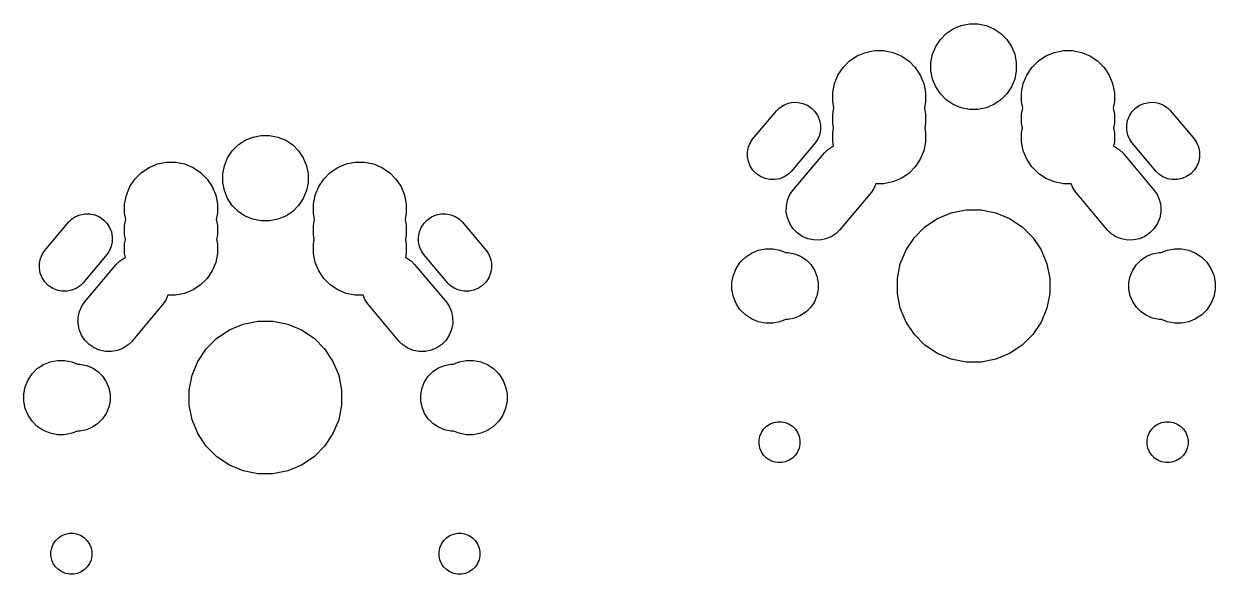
# Model space of a CAD drawing. Extents: x 38 to 192, y -155 to -33.
# Drawn here: x 79.6 to 111.65, y -89.8 to -75 of the extents above; entities that cross this region are included whole.
import ezdxf

# ---------------------------------------------------------------- set-up
doc = ezdxf.new("R2010")
doc.units = 0
doc.layers.add('BLACK', color=7, linetype='CONTINUOUS')

msp = doc.modelspace()

# ---------------------------------------------------------------- linework, layer by layer
at = {"layer": 'BLACK', "linetype": 'CONTINUOUS'}
for p, q in [((104.257, -75.4169), (104.417, -75.2567)), ((104.417, -75.2567), (104.605, -75.1309)), ((104.605, -75.1309), (104.815, -75.0442)), ((104.815, -75.0442), (105.037, -75)), ((105.037, -75), (105.263, -75)), ((105.263, -75), (105.485, -75.0442)), ((105.485, -75.0442), (105.695, -75.1309)), ((105.695, -75.1309), (105.883, -75.2567)), ((105.883, -75.2567), (106.043, -75.4169)), ((104.044, -75.8146), (104.131, -75.6053)), ((104.131, -75.6053), (104.257, -75.4169)), ((106.043, -75.4169), (106.169, -75.6053)), ((106.169, -75.6053), (106.256, -75.8146)), ((101.813, -75.9991), (102.018, -75.8623)), ((102.018, -75.8623), (102.245, -75.768)), ((102.245, -75.768), (102.487, -75.72)), ((102.487, -75.72), (102.733, -75.72)), ((102.733, -75.72), (102.975, -75.768)), ((102.975, -75.768), (103.202, -75.8623)), ((103.202, -75.8623), (103.407, -75.9991)), ((104, -76.0367), (104.044, -75.8146)), ((106.256, -75.8146), (106.3, -76.0367)), ((106.893, -75.9991), (107.098, -75.8623)), ((107.098, -75.8623), (107.325, -75.768)), ((107.325, -75.768), (107.567, -75.72)), ((107.567, -75.72), (107.813, -75.72)), ((107.813, -75.72), (108.055, -75.768)), ((108.055, -75.768), (108.282, -75.8623)), ((108.282, -75.8623), (108.487, -75.9991)), ((101.502, -76.3779), (101.639, -76.1732)), ((101.639, -76.1732), (101.813, -75.9991)), ((103.407, -75.9991), (103.581, -76.1732)), ((103.581, -76.1732), (103.718, -76.3779)), ((104, -76.2633), (104, -76.0367)), ((104.044, -76.4854), (104, -76.2633)), ((106.3, -76.2633), (106.256, -76.4854)), ((106.3, -76.0367), (106.3, -76.2633)), ((106.582, -76.3779), (106.719, -76.1732)), ((106.719, -76.1732), (106.893, -75.9991)), ((108.487, -75.9991), (108.661, -76.1732)), ((108.661, -76.1732), (108.798, -76.3779)), ((101.408, -76.6054), (101.502, -76.3779)), ((103.718, -76.3779), (103.812, -76.6054)), ((104.131, -76.6947), (104.044, -76.4854)), ((106.256, -76.4854), (106.169, -76.6947)), ((106.488, -76.6054), (106.582, -76.3779)), ((108.798, -76.3779), (108.892, -76.6054)), ((101.36, -76.8469), (101.408, -76.6054)), ((101.36, -77.0931), (101.36, -76.8469)), ((103.812, -76.6054), (103.86, -76.8469)), ((103.86, -76.8469), (103.86, -77.0931)), ((104.257, -76.8831), (104.131, -76.6947)), ((104.417, -77.0433), (104.257, -76.8831)), ((106.043, -76.8831), (105.883, -77.0433)), ((106.169, -76.6947), (106.043, -76.8831)), ((106.44, -76.8469), (106.488, -76.6054)), ((106.44, -77.0931), (106.44, -76.8469)), ((108.892, -76.6054), (108.94, -76.8469)), ((108.94, -76.8469), (108.94, -77.0931)), ((99.9308, -77.2572), (100.042, -77.1845)), ((100.042, -77.1845), (100.166, -77.135)), ((100.166, -77.135), (100.296, -77.1104)), ((100.296, -77.1104), (100.429, -77.1119)), ((100.429, -77.1119), (100.559, -77.1393)), ((100.559, -77.1393), (100.682, -77.1915)), ((100.682, -77.1915), (100.791, -77.2665)), ((101.393, -77.26), (101.36, -77.0931)), ((103.86, -77.0931), (103.827, -77.26)), ((104.605, -77.1691), (104.417, -77.0433)), ((104.815, -77.2558), (104.605, -77.1691)), ((105.695, -77.1691), (105.485, -77.2558)), ((105.883, -77.0433), (105.695, -77.1691)), ((106.473, -77.26), (106.44, -77.0931)), ((108.94, -77.0931), (108.907, -77.26)), ((109.509, -77.2665), (109.618, -77.1915)), ((109.618, -77.1915), (109.741, -77.1393)), ((109.741, -77.1393), (109.871, -77.1119)), ((109.871, -77.1119), (110.004, -77.1104)), ((110.004, -77.1104), (110.134, -77.135)), ((110.134, -77.135), (110.258, -77.1845)), ((110.258, -77.1845), (110.369, -77.2572)), ((99.2063, -78.1054), (99.8596, -77.3268)), ((99.8596, -77.3268), (99.9308, -77.2572)), ((100.791, -77.2665), (100.884, -77.3616)), ((100.884, -77.3616), (100.957, -77.4729)), ((100.957, -77.4729), (101.006, -77.5963)), ((101.36, -77.4269), (101.393, -77.26)), ((101.36, -77.6731), (101.36, -77.4269)), ((103.827, -77.26), (103.86, -77.4269)), ((103.86, -77.4269), (103.86, -77.6731)), ((105.037, -77.3), (104.815, -77.2558)), ((105.263, -77.3), (105.037, -77.3)), ((105.485, -77.2558), (105.263, -77.3)), ((106.44, -77.4269), (106.473, -77.26)), ((106.44, -77.6731), (106.44, -77.4269)), ((108.907, -77.26), (108.94, -77.4269)), ((108.94, -77.4269), (108.94, -77.6731)), ((109.294, -77.5963), (109.343, -77.4729)), ((109.343, -77.4729), (109.416, -77.3616)), ((109.416, -77.3616), (109.509, -77.2665)), ((110.369, -77.2572), (110.44, -77.3268)), ((110.44, -77.3268), (111.094, -78.1054)), ((101.03, -77.86), (101.002, -77.9901)), ((101.006, -77.5963), (101.031, -77.727)), ((101.031, -77.727), (101.03, -77.86)), ((101.385, -77.8), (101.36, -77.6731)), ((101.36, -77.9269), (101.385, -77.8)), ((103.86, -77.6731), (103.835, -77.8)), ((103.835, -77.8), (103.86, -77.9269)), ((106.465, -77.8), (106.44, -77.6731)), ((106.44, -77.9269), (106.465, -77.8)), ((108.94, -77.6731), (108.915, -77.8)), ((108.915, -77.8), (108.94, -77.9269)), ((109.269, -77.727), (109.294, -77.5963)), ((109.27, -77.86), (109.269, -77.727)), ((109.298, -77.9901), (109.27, -77.86)), ((85.3669, -78.2567), (85.5553, -78.1309)), ((85.5553, -78.1309), (85.7646, -78.0442)), ((85.7646, -78.0442), (85.9867, -78)), ((85.9867, -78), (86.2133, -78)), ((86.2133, -78), (86.4354, -78.0442)), ((86.4354, -78.0442), (86.6447, -78.1309)), ((86.6447, -78.1309), (86.8331, -78.2567)), ((99.0978, -78.3099), (99.15, -78.1876)), ((99.15, -78.1876), (99.2063, -78.1054)), ((100.894, -78.1946), (100.24, -78.9732)), ((100.95, -78.1124), (100.894, -78.1946)), ((101.002, -77.9901), (100.95, -78.1124)), ((101.36, -78.1731), (101.36, -77.9269)), ((101.383, -78.2864), (101.36, -78.1731)), ((103.86, -78.1731), (103.812, -78.4146)), ((103.86, -77.9269), (103.86, -78.1731)), ((106.44, -78.1731), (106.44, -77.9269)), ((106.488, -78.4146), (106.44, -78.1731)), ((108.94, -78.1731), (108.917, -78.2864)), ((108.94, -77.9269), (108.94, -78.1731)), ((109.35, -78.1124), (109.298, -77.9901)), ((109.406, -78.1946), (109.35, -78.1124)), ((110.06, -78.9732), (109.406, -78.1946)), ((111.094, -78.1054), (111.15, -78.1876)), ((111.15, -78.1876), (111.202, -78.3099)), ((85.0809, -78.6053), (85.2067, -78.4169)), ((85.2067, -78.4169), (85.3669, -78.2567)), ((86.8331, -78.2567), (86.9933, -78.4169)), ((86.9933, -78.4169), (87.1191, -78.6053)), ((99.069, -78.573), (99.0704, -78.44)), ((99.0704, -78.44), (99.0978, -78.3099)), ((100.28, -79.4895), (101.136, -78.4699)), ((101.136, -78.4699), (101.223, -78.3847)), ((101.223, -78.3847), (101.359, -78.2959)), ((101.359, -78.2959), (101.383, -78.2864)), ((103.812, -78.4146), (103.718, -78.6421)), ((106.582, -78.6421), (106.488, -78.4146)), ((108.917, -78.2864), (108.941, -78.2959)), ((108.941, -78.2959), (109.077, -78.3847)), ((109.077, -78.3847), (109.164, -78.4699)), ((109.164, -78.4699), (110.02, -79.4895)), ((111.202, -78.3099), (111.23, -78.44)), ((111.23, -78.44), (111.231, -78.573)), ((82.9679, -78.8623), (83.1954, -78.768)), ((83.1954, -78.768), (83.4369, -78.72)), ((83.4369, -78.72), (83.6831, -78.72)), ((83.6831, -78.72), (83.9246, -78.768)), ((83.9246, -78.768), (84.1521, -78.8623)), ((84.95, -79.0367), (84.9942, -78.8146)), ((84.9942, -78.8146), (85.0809, -78.6053)), ((87.1191, -78.6053), (87.2058, -78.8146)), ((87.2058, -78.8146), (87.25, -79.0367)), ((88.0479, -78.8623), (88.2754, -78.768)), ((88.2754, -78.768), (88.5169, -78.72)), ((88.5169, -78.72), (88.7631, -78.72)), ((88.7631, -78.72), (89.0046, -78.768)), ((89.0046, -78.768), (89.2321, -78.8623)), ((99.0935, -78.7037), (99.069, -78.573)), ((99.143, -78.8271), (99.0935, -78.7037)), ((99.2157, -78.9384), (99.143, -78.8271)), ((103.718, -78.6421), (103.581, -78.8468)), ((106.719, -78.8468), (106.582, -78.6421)), ((111.157, -78.8271), (111.084, -78.9384)), ((111.206, -78.7037), (111.157, -78.8271)), ((111.231, -78.573), (111.206, -78.7037)), ((82.5891, -79.1732), (82.7632, -78.9991)), ((82.7632, -78.9991), (82.9679, -78.8623)), ((84.1521, -78.8623), (84.3568, -78.9991)), ((84.3568, -78.9991), (84.5309, -79.1732)), ((84.95, -79.2633), (84.95, -79.0367)), ((87.25, -79.0367), (87.25, -79.2633)), ((87.6691, -79.1732), (87.8432, -78.9991)), ((87.8432, -78.9991), (88.0479, -78.8623)), ((89.2321, -78.8623), (89.4368, -78.9991)), ((89.4368, -78.9991), (89.6109, -79.1732)), ((99.3087, -79.0335), (99.2157, -78.9384)), ((99.4184, -79.1085), (99.3087, -79.0335)), ((99.5407, -79.1607), (99.4184, -79.1085)), ((99.6708, -79.1881), (99.5407, -79.1607)), ((100.058, -79.1155), (99.9345, -79.165)), ((100.169, -79.0428), (100.058, -79.1155)), ((100.24, -78.9732), (100.169, -79.0428)), ((103.202, -79.1577), (102.975, -79.252)), ((103.407, -79.0209), (103.202, -79.1577)), ((103.581, -78.8468), (103.407, -79.0209)), ((106.893, -79.0209), (106.719, -78.8468)), ((107.098, -79.1577), (106.893, -79.0209)), ((107.325, -79.252), (107.098, -79.1577)), ((110.131, -79.0428), (110.06, -78.9732)), ((110.242, -79.1155), (110.131, -79.0428)), ((110.366, -79.165), (110.242, -79.1155)), ((110.759, -79.1607), (110.629, -79.1881)), ((110.882, -79.1085), (110.759, -79.1607)), ((110.991, -79.0335), (110.882, -79.1085)), ((111.084, -78.9384), (110.991, -79.0335)), ((82.358, -79.6054), (82.4523, -79.3779)), ((82.4523, -79.3779), (82.5891, -79.1732)), ((84.5309, -79.1732), (84.6677, -79.3779)), ((84.6677, -79.3779), (84.762, -79.6054)), ((84.9942, -79.4854), (84.95, -79.2633)), ((87.25, -79.2633), (87.2058, -79.4854)), ((87.438, -79.6054), (87.5323, -79.3779)), ((87.5323, -79.3779), (87.6691, -79.1732)), ((89.6109, -79.1732), (89.7477, -79.3779)), ((89.7477, -79.3779), (89.842, -79.6054)), ((99.8038, -79.1896), (99.6708, -79.1881)), ((99.9345, -79.165), (99.8038, -79.1896)), ((102.469, -79.43), (102.4, -79.5305)), ((102.524, -79.3), (102.469, -79.43)), ((102.733, -79.3), (102.524, -79.3)), ((102.975, -79.252), (102.733, -79.3)), ((107.567, -79.3), (107.325, -79.252)), ((107.776, -79.3), (107.567, -79.3)), ((107.831, -79.43), (107.776, -79.3)), ((107.9, -79.5305), (107.831, -79.43)), ((110.496, -79.1896), (110.366, -79.165)), ((110.629, -79.1881), (110.496, -79.1896)), ((82.31, -79.8469), (82.358, -79.6054)), ((84.762, -79.6054), (84.81, -79.8469)), ((85.0809, -79.6947), (84.9942, -79.4854)), ((85.2067, -79.8831), (85.0809, -79.6947)), ((87.1191, -79.6947), (86.9933, -79.8831)), ((87.2058, -79.4854), (87.1191, -79.6947)), ((87.39, -79.8469), (87.438, -79.6054)), ((89.842, -79.6054), (89.89, -79.8469)), ((100.114, -79.8985), (100.148, -79.7395)), ((100.148, -79.7395), (100.211, -79.59)), ((100.211, -79.59), (100.28, -79.4895)), ((102.4, -79.5305), (101.544, -80.5501)), ((108.756, -80.5501), (107.9, -79.5305)), ((110.02, -79.4895), (110.089, -79.59)), ((110.089, -79.59), (110.152, -79.7395)), ((110.152, -79.7395), (110.186, -79.8985)), ((81.1155, -80.135), (81.2462, -80.1104)), ((81.2462, -80.1104), (81.3792, -80.1119)), ((81.3792, -80.1119), (81.5093, -80.1393)), ((82.31, -80.0931), (82.31, -79.8469)), ((82.3432, -80.26), (82.31, -80.0931)), ((84.81, -80.0931), (84.7768, -80.26)), ((84.81, -79.8469), (84.81, -80.0931)), ((85.3669, -80.0433), (85.2067, -79.8831)), ((85.5553, -80.1691), (85.3669, -80.0433)), ((86.8331, -80.0433), (86.6447, -80.1691)), ((86.9933, -79.8831), (86.8331, -80.0433)), ((87.39, -80.0931), (87.39, -79.8469)), ((87.4232, -80.26), (87.39, -80.0931)), ((89.89, -80.0931), (89.8568, -80.26)), ((89.89, -79.8469), (89.89, -80.0931)), ((90.6907, -80.1393), (90.8208, -80.1119)), ((90.8208, -80.1119), (90.9538, -80.1104)), ((90.9538, -80.1104), (91.0845, -80.135)), ((100.112, -80.061), (100.114, -79.8985)), ((100.142, -80.2208), (100.112, -80.061)), ((104.179, -80.2333), (104.552, -80.0788)), ((104.552, -80.0788), (104.948, -80)), ((104.948, -80), (105.352, -80)), ((105.352, -80), (105.748, -80.0788)), ((105.748, -80.0788), (106.121, -80.2333)), ((110.188, -80.061), (110.158, -80.2208)), ((110.186, -79.8985), (110.188, -80.061)), ((80.1563, -81.1054), (80.8096, -80.3268)), ((80.8096, -80.3268), (80.8808, -80.2572)), ((80.8808, -80.2572), (80.9921, -80.1845)), ((80.9921, -80.1845), (81.1155, -80.135)), ((81.5093, -80.1393), (81.6316, -80.1915)), ((81.6316, -80.1915), (81.7413, -80.2665)), ((81.7413, -80.2665), (81.8343, -80.3616)), ((81.8343, -80.3616), (81.907, -80.4729)), ((82.31, -80.4269), (82.3432, -80.26)), ((82.31, -80.6731), (82.31, -80.4269)), ((84.7768, -80.26), (84.81, -80.4269)), ((84.81, -80.4269), (84.81, -80.6731)), ((85.7646, -80.2558), (85.5553, -80.1691)), ((85.9867, -80.3), (85.7646, -80.2558)), ((86.2133, -80.3), (85.9867, -80.3)), ((86.4354, -80.2558), (86.2133, -80.3)), ((86.6447, -80.1691), (86.4354, -80.2558)), ((87.39, -80.4269), (87.4232, -80.26)), ((87.39, -80.6731), (87.39, -80.4269)), ((89.8568, -80.26), (89.89, -80.4269)), ((89.89, -80.4269), (89.89, -80.6731)), ((90.293, -80.4729), (90.3657, -80.3616)), ((90.3657, -80.3616), (90.4587, -80.2665)), ((90.4587, -80.2665), (90.5684, -80.1915)), ((90.5684, -80.1915), (90.6907, -80.1393)), ((91.0845, -80.135), (91.2079, -80.1845)), ((91.2079, -80.1845), (91.3192, -80.2572)), ((91.3192, -80.2572), (91.3904, -80.3268)), ((91.3904, -80.3268), (92.0437, -81.1054)), ((100.203, -80.3716), (100.142, -80.2208)), ((100.292, -80.5077), (100.203, -80.3716)), ((103.843, -80.4577), (104.179, -80.2333)), ((106.121, -80.2333), (106.457, -80.4577)), ((110.097, -80.3716), (110.008, -80.5077)), ((110.158, -80.2208), (110.097, -80.3716)), ((81.907, -80.4729), (81.9565, -80.5963)), ((81.9565, -80.5963), (81.981, -80.727)), ((81.981, -80.727), (81.9796, -80.86)), ((82.3352, -80.8), (82.31, -80.6731)), ((84.81, -80.6731), (84.7848, -80.8)), ((87.4152, -80.8), (87.39, -80.6731)), ((89.89, -80.6731), (89.8648, -80.8)), ((90.219, -80.727), (90.2435, -80.5963)), ((90.2204, -80.86), (90.219, -80.727)), ((90.2435, -80.5963), (90.293, -80.4729)), ((100.405, -80.6238), (100.292, -80.5077)), ((100.54, -80.7156), (100.405, -80.6238)), ((100.689, -80.7794), (100.54, -80.7156)), ((101.321, -80.7241), (101.17, -80.7846)), ((101.457, -80.6353), (101.321, -80.7241)), ((101.544, -80.5501), (101.457, -80.6353)), ((103.333, -81.079), (103.558, -80.7432)), ((103.558, -80.7432), (103.843, -80.4577)), ((106.457, -80.4577), (106.742, -80.7432)), ((106.742, -80.7432), (106.967, -81.079)), ((108.843, -80.6353), (108.756, -80.5501)), ((108.979, -80.7241), (108.843, -80.6353)), ((109.13, -80.7846), (108.979, -80.7241)), ((109.76, -80.7156), (109.611, -80.7794)), ((109.895, -80.6238), (109.76, -80.7156)), ((110.008, -80.5077), (109.895, -80.6238)), ((81.9522, -80.9901), (81.9, -81.1124)), ((81.9796, -80.86), (81.9522, -80.9901)), ((82.31, -80.9269), (82.3352, -80.8)), ((82.31, -81.1731), (82.31, -80.9269)), ((84.7848, -80.8), (84.81, -80.9269)), ((84.81, -80.9269), (84.81, -81.1731)), ((87.39, -80.9269), (87.4152, -80.8)), ((87.39, -81.1731), (87.39, -80.9269)), ((89.8648, -80.8), (89.89, -80.9269)), ((89.89, -80.9269), (89.89, -81.1731)), ((90.2478, -80.9901), (90.2204, -80.86)), ((90.3, -81.1124), (90.2478, -80.9901)), ((99.3583, -81.0884), (99.5515, -81.05)), ((99.5515, -81.05), (99.7485, -81.05)), ((99.7485, -81.05), (99.9417, -81.0884)), ((100.848, -80.8128), (100.689, -80.7794)), ((101.011, -80.8146), (100.848, -80.8128)), ((101.17, -80.7846), (101.011, -80.8146)), ((103.179, -81.452), (103.333, -81.079)), ((106.967, -81.079), (107.121, -81.452)), ((109.289, -80.8146), (109.13, -80.7846)), ((109.452, -80.8128), (109.289, -80.8146)), ((109.611, -80.7794), (109.452, -80.8128)), ((110.358, -81.0884), (110.552, -81.05)), ((110.552, -81.05), (110.748, -81.05)), ((110.748, -81.05), (110.942, -81.0884)), ((80.0204, -81.44), (80.0478, -81.3099)), ((80.0478, -81.3099), (80.1, -81.1876)), ((80.1, -81.1876), (80.1563, -81.1054)), ((81.8437, -81.1946), (81.1904, -81.9732)), ((81.9, -81.1124), (81.8437, -81.1946)), ((82.0858, -81.4699), (82.1729, -81.3847)), ((82.1729, -81.3847), (82.309, -81.2959)), ((82.309, -81.2959), (82.3325, -81.2864)), ((82.3325, -81.2864), (82.31, -81.1731)), ((84.81, -81.1731), (84.762, -81.4146)), ((87.438, -81.4146), (87.39, -81.1731)), ((89.89, -81.1731), (89.8675, -81.2864)), ((89.8675, -81.2864), (89.891, -81.2959)), ((89.891, -81.2959), (90.0271, -81.3847)), ((90.0271, -81.3847), (90.1142, -81.4699)), ((90.3563, -81.1946), (90.3, -81.1124)), ((91.0096, -81.9732), (90.3563, -81.1946)), ((92.0437, -81.1054), (92.1, -81.1876)), ((92.1, -81.1876), (92.1522, -81.3099)), ((92.1522, -81.3099), (92.1796, -81.44)), ((98.8732, -81.4125), (99.0125, -81.2732)), ((99.0125, -81.2732), (99.1763, -81.1638)), ((99.1763, -81.1638), (99.3583, -81.0884)), ((99.9417, -81.0884), (100.09, -81.15)), ((100.09, -81.15), (100.159, -81.15)), ((100.159, -81.15), (100.333, -81.1846)), ((100.333, -81.1846), (100.496, -81.2524)), ((100.496, -81.2524), (100.644, -81.3509)), ((100.644, -81.3509), (100.769, -81.4763)), ((109.531, -81.4763), (109.656, -81.3509)), ((109.656, -81.3509), (109.804, -81.2524)), ((109.804, -81.2524), (109.967, -81.1846)), ((109.967, -81.1846), (110.141, -81.15)), ((110.141, -81.15), (110.21, -81.15)), ((110.21, -81.15), (110.358, -81.0884)), ((110.942, -81.0884), (111.124, -81.1638)), ((111.124, -81.1638), (111.287, -81.2732)), ((111.287, -81.2732), (111.427, -81.4125)), ((80.019, -81.573), (80.0204, -81.44)), ((80.0435, -81.7037), (80.019, -81.573)), ((80.093, -81.8271), (80.0435, -81.7037)), ((81.2302, -82.4895), (82.0858, -81.4699)), ((84.6677, -81.6421), (84.5309, -81.8468)), ((84.762, -81.4146), (84.6677, -81.6421)), ((87.5323, -81.6421), (87.438, -81.4146)), ((87.6691, -81.8468), (87.5323, -81.6421)), ((90.1142, -81.4699), (90.9698, -82.4895)), ((92.1565, -81.7037), (92.107, -81.8271)), ((92.181, -81.573), (92.1565, -81.7037)), ((92.1796, -81.44), (92.181, -81.573)), ((98.6884, -81.7583), (98.7638, -81.5763)), ((98.7638, -81.5763), (98.8732, -81.4125)), ((100.769, -81.4763), (100.868, -81.6237)), ((100.868, -81.6237), (100.935, -81.7875)), ((103.1, -81.8481), (103.179, -81.452)), ((107.121, -81.452), (107.2, -81.8481)), ((109.365, -81.7875), (109.432, -81.6237)), ((109.432, -81.6237), (109.531, -81.4763)), ((111.427, -81.4125), (111.536, -81.5763)), ((111.536, -81.5763), (111.612, -81.7583)), ((80.1657, -81.9384), (80.093, -81.8271)), ((80.2587, -82.0335), (80.1657, -81.9384)), ((80.3684, -82.1085), (80.2587, -82.0335)), ((81.1192, -82.0428), (81.0079, -82.1155)), ((81.1904, -81.9732), (81.1192, -82.0428)), ((84.3568, -82.0209), (84.1521, -82.1577)), ((84.5309, -81.8468), (84.3568, -82.0209)), ((87.8432, -82.0209), (87.6691, -81.8468)), ((88.0479, -82.1577), (87.8432, -82.0209)), ((91.0808, -82.0428), (91.0096, -81.9732)), ((91.1921, -82.1155), (91.0808, -82.0428)), ((91.9413, -82.0335), (91.8316, -82.1085)), ((92.0343, -81.9384), (91.9413, -82.0335)), ((92.107, -81.8271), (92.0343, -81.9384)), ((98.65, -81.9515), (98.6884, -81.7583)), ((98.65, -82.1485), (98.65, -81.9515)), ((100.935, -81.7875), (100.97, -81.9614)), ((100.97, -81.9614), (100.97, -82.1386)), ((103.1, -82.2519), (103.1, -81.8481)), ((107.2, -81.8481), (107.2, -82.2519)), ((109.33, -81.9614), (109.365, -81.7875)), ((109.33, -82.1386), (109.33, -81.9614)), ((111.612, -81.7583), (111.65, -81.9515)), ((111.65, -81.9515), (111.65, -82.1485)), ((80.4907, -82.1607), (80.3684, -82.1085)), ((80.6208, -82.1881), (80.4907, -82.1607)), ((80.7538, -82.1896), (80.6208, -82.1881)), ((80.8845, -82.165), (80.7538, -82.1896)), ((81.0079, -82.1155), (80.8845, -82.165)), ((83.474, -82.3), (83.4185, -82.43)), ((83.6831, -82.3), (83.474, -82.3)), ((83.9246, -82.252), (83.6831, -82.3)), ((84.1521, -82.1577), (83.9246, -82.252)), ((88.2754, -82.252), (88.0479, -82.1577)), ((88.5169, -82.3), (88.2754, -82.252)), ((88.726, -82.3), (88.5169, -82.3)), ((88.7815, -82.43), (88.726, -82.3)), ((91.3155, -82.165), (91.1921, -82.1155)), ((91.4462, -82.1896), (91.3155, -82.165)), ((91.5792, -82.1881), (91.4462, -82.1896)), ((91.7093, -82.1607), (91.5792, -82.1881)), ((91.8316, -82.1085), (91.7093, -82.1607)), ((98.6884, -82.3417), (98.65, -82.1485)), ((98.7638, -82.5237), (98.6884, -82.3417)), ((100.935, -82.3125), (100.868, -82.4763)), ((100.97, -82.1386), (100.935, -82.3125)), ((103.179, -82.648), (103.1, -82.2519)), ((107.2, -82.2519), (107.121, -82.648)), ((109.365, -82.3125), (109.33, -82.1386)), ((109.432, -82.4763), (109.365, -82.3125)), ((111.612, -82.3417), (111.536, -82.5237)), ((111.65, -82.1485), (111.612, -82.3417)), ((81.0976, -82.7395), (81.1615, -82.59)), ((81.1615, -82.59), (81.2302, -82.4895)), ((83.3498, -82.5305), (82.4942, -83.5501)), ((83.4185, -82.43), (83.3498, -82.5305)), ((88.8502, -82.5305), (88.7815, -82.43)), ((89.7058, -83.5501), (88.8502, -82.5305)), ((90.9698, -82.4895), (91.0385, -82.59)), ((91.0385, -82.59), (91.1024, -82.7395)), ((98.8732, -82.6875), (98.7638, -82.5237)), ((99.0125, -82.8268), (98.8732, -82.6875)), ((100.769, -82.6237), (100.644, -82.7491)), ((100.868, -82.4763), (100.769, -82.6237)), ((103.333, -83.021), (103.179, -82.648)), ((107.121, -82.648), (106.967, -83.021)), ((109.531, -82.6237), (109.432, -82.4763)), ((109.656, -82.7491), (109.531, -82.6237)), ((111.427, -82.6875), (111.287, -82.8268)), ((111.536, -82.5237), (111.427, -82.6875)), ((81.0624, -83.061), (81.0642, -82.8985)), ((81.0642, -82.8985), (81.0976, -82.7395)), ((85.502, -83.0788), (85.8981, -83)), ((85.8981, -83), (86.3019, -83)), ((86.3019, -83), (86.698, -83.0788)), ((91.1024, -82.7395), (91.1358, -82.8985)), ((91.1358, -82.8985), (91.1376, -83.061)), ((99.1763, -82.9362), (99.0125, -82.8268)), ((99.3583, -83.0116), (99.1763, -82.9362)), ((100.09, -82.95), (99.9417, -83.0116)), ((100.159, -82.95), (100.09, -82.95)), ((100.333, -82.9154), (100.159, -82.95)), ((100.496, -82.8476), (100.333, -82.9154)), ((100.644, -82.7491), (100.496, -82.8476)), ((109.804, -82.8476), (109.656, -82.7491)), ((109.967, -82.9154), (109.804, -82.8476)), ((110.141, -82.95), (109.967, -82.9154)), ((110.21, -82.95), (110.141, -82.95)), ((110.358, -83.0116), (110.21, -82.95)), ((111.124, -82.9362), (110.942, -83.0116)), ((111.287, -82.8268), (111.124, -82.9362)), ((81.0924, -83.2208), (81.0624, -83.061)), ((81.1529, -83.3716), (81.0924, -83.2208)), ((84.7932, -83.4577), (85.129, -83.2333)), ((85.129, -83.2333), (85.502, -83.0788)), ((86.698, -83.0788), (87.071, -83.2333)), ((87.071, -83.2333), (87.4068, -83.4577)), ((91.1076, -83.2208), (91.0471, -83.3716)), ((91.1376, -83.061), (91.1076, -83.2208)), ((99.5515, -83.05), (99.3583, -83.0116)), ((99.7485, -83.05), (99.5515, -83.05)), ((99.9417, -83.0116), (99.7485, -83.05)), ((103.558, -83.3568), (103.333, -83.021)), ((106.967, -83.021), (106.742, -83.3568)), ((110.552, -83.05), (110.358, -83.0116)), ((110.748, -83.05), (110.552, -83.05)), ((110.942, -83.0116), (110.748, -83.05)), ((81.2417, -83.5077), (81.1529, -83.3716)), ((81.3554, -83.6238), (81.2417, -83.5077)), ((81.4895, -83.7156), (81.3554, -83.6238)), ((82.4071, -83.6353), (82.271, -83.7241)), ((82.4942, -83.5501), (82.4071, -83.6353)), ((84.5077, -83.7432), (84.7932, -83.4577)), ((87.4068, -83.4577), (87.6923, -83.7432)), ((89.7929, -83.6353), (89.7058, -83.5501)), ((89.929, -83.7241), (89.7929, -83.6353)), ((90.8446, -83.6238), (90.7105, -83.7156)), ((90.9583, -83.5077), (90.8446, -83.6238)), ((91.0471, -83.3716), (90.9583, -83.5077)), ((103.843, -83.6423), (103.558, -83.3568)), ((104.179, -83.8667), (103.843, -83.6423)), ((106.457, -83.6423), (106.121, -83.8667)), ((106.742, -83.3568), (106.457, -83.6423)), ((81.639, -83.7794), (81.4895, -83.7156)), ((81.798, -83.8128), (81.639, -83.7794)), ((81.9605, -83.8146), (81.798, -83.8128)), ((82.1202, -83.7846), (81.9605, -83.8146)), ((82.271, -83.7241), (82.1202, -83.7846)), ((84.2833, -84.079), (84.5077, -83.7432)), ((87.6923, -83.7432), (87.9167, -84.079)), ((90.0798, -83.7846), (89.929, -83.7241)), ((90.2395, -83.8146), (90.0798, -83.7846)), ((90.402, -83.8128), (90.2395, -83.8146)), ((90.561, -83.7794), (90.402, -83.8128)), ((90.7105, -83.7156), (90.561, -83.7794)), ((104.552, -84.0212), (104.179, -83.8667)), ((106.121, -83.8667), (105.748, -84.0212)), ((79.8232, -84.4125), (79.9625, -84.2732)), ((79.9625, -84.2732), (80.1263, -84.1638)), ((80.1263, -84.1638), (80.3083, -84.0884)), ((80.3083, -84.0884), (80.5015, -84.05)), ((80.5015, -84.05), (80.6985, -84.05)), ((80.6985, -84.05), (80.8917, -84.0884)), ((80.8917, -84.0884), (81.0403, -84.15)), ((81.0403, -84.15), (81.1086, -84.15)), ((81.1086, -84.15), (81.2825, -84.1846)), ((81.2825, -84.1846), (81.4463, -84.2524)), ((81.4463, -84.2524), (81.5937, -84.3509)), ((84.1288, -84.452), (84.2833, -84.079)), ((87.9167, -84.079), (88.0712, -84.452)), ((90.6063, -84.3509), (90.7537, -84.2524)), ((90.7537, -84.2524), (90.9175, -84.1846)), ((90.9175, -84.1846), (91.0914, -84.15)), ((91.0914, -84.15), (91.1597, -84.15)), ((91.1597, -84.15), (91.3083, -84.0884)), ((91.3083, -84.0884), (91.5015, -84.05)), ((91.5015, -84.05), (91.6985, -84.05)), ((91.6985, -84.05), (91.8917, -84.0884)), ((91.8917, -84.0884), (92.0737, -84.1638)), ((92.0737, -84.1638), (92.2375, -84.2732)), ((92.2375, -84.2732), (92.3768, -84.4125)), ((104.948, -84.1), (104.552, -84.0212)), ((105.352, -84.1), (104.948, -84.1)), ((105.748, -84.0212), (105.352, -84.1)), ((79.6384, -84.7583), (79.7138, -84.5763)), ((79.7138, -84.5763), (79.8232, -84.4125)), ((81.5937, -84.3509), (81.7191, -84.4763)), ((81.7191, -84.4763), (81.8176, -84.6237)), ((84.05, -84.8481), (84.1288, -84.452)), ((88.0712, -84.452), (88.15, -84.8481)), ((90.3824, -84.6237), (90.4809, -84.4763)), ((90.4809, -84.4763), (90.6063, -84.3509)), ((92.3768, -84.4125), (92.4862, -84.5763)), ((92.4862, -84.5763), (92.5616, -84.7583)), ((79.6, -84.9515), (79.6384, -84.7583)), ((81.8176, -84.6237), (81.8854, -84.7875)), ((81.8854, -84.7875), (81.92, -84.9614)), ((84.05, -85.2519), (84.05, -84.8481)), ((88.15, -84.8481), (88.15, -85.2519)), ((90.28, -84.9614), (90.3146, -84.7875)), ((90.3146, -84.7875), (90.3824, -84.6237)), ((92.5616, -84.7583), (92.6, -84.9515)), ((79.6, -85.1485), (79.6, -84.9515)), ((79.6384, -85.3417), (79.6, -85.1485)), ((81.92, -85.1386), (81.8854, -85.3125)), ((81.92, -84.9614), (81.92, -85.1386)), ((84.1288, -85.648), (84.05, -85.2519)), ((88.15, -85.2519), (88.0712, -85.648)), ((90.28, -85.1386), (90.28, -84.9614)), ((90.3146, -85.3125), (90.28, -85.1386)), ((92.6, -85.1485), (92.5616, -85.3417)), ((92.6, -84.9515), (92.6, -85.1485)), ((79.7138, -85.5237), (79.6384, -85.3417)), ((79.8232, -85.6875), (79.7138, -85.5237)), ((81.8176, -85.4763), (81.7191, -85.6237)), ((81.8854, -85.3125), (81.8176, -85.4763)), ((90.3824, -85.4763), (90.3146, -85.3125)), ((90.4809, -85.6237), (90.3824, -85.4763)), ((92.4862, -85.5237), (92.3768, -85.6875)), ((92.5616, -85.3417), (92.4862, -85.5237)), ((79.9625, -85.8268), (79.8232, -85.6875)), ((80.1263, -85.9362), (79.9625, -85.8268)), ((81.4463, -85.8476), (81.2825, -85.9154)), ((81.5937, -85.7491), (81.4463, -85.8476)), ((81.7191, -85.6237), (81.5937, -85.7491)), ((84.2833, -86.021), (84.1288, -85.648)), ((88.0712, -85.648), (87.9167, -86.021)), ((90.6063, -85.7491), (90.4809, -85.6237)), ((90.7537, -85.8476), (90.6063, -85.7491)), ((90.9175, -85.9154), (90.7537, -85.8476)), ((92.2375, -85.8268), (92.0737, -85.9362)), ((92.3768, -85.6875), (92.2375, -85.8268)), ((99.5028, -85.8994), (99.5794, -85.8228)), ((99.5794, -85.8228), (99.6695, -85.7626)), ((99.6695, -85.7626), (99.7696, -85.7211)), ((99.7696, -85.7211), (99.8758, -85.7)), ((99.8758, -85.7), (99.9842, -85.7)), ((99.9842, -85.7), (100.09, -85.7211)), ((100.09, -85.7211), (100.191, -85.7626)), ((100.191, -85.7626), (100.281, -85.8228)), ((100.281, -85.8228), (100.357, -85.8994)), ((109.943, -85.8994), (110.019, -85.8228)), ((110.019, -85.8228), (110.109, -85.7626)), ((110.109, -85.7626), (110.21, -85.7211)), ((110.21, -85.7211), (110.316, -85.7)), ((110.316, -85.7), (110.424, -85.7)), ((110.424, -85.7), (110.53, -85.7211)), ((110.53, -85.7211), (110.631, -85.7626)), ((110.631, -85.7626), (110.721, -85.8228)), ((110.721, -85.8228), (110.797, -85.8994)), ((80.3083, -86.0116), (80.1263, -85.9362)), ((80.5015, -86.05), (80.3083, -86.0116)), ((80.6985, -86.05), (80.5015, -86.05)), ((80.8917, -86.0116), (80.6985, -86.05)), ((81.0403, -85.95), (80.8917, -86.0116)), ((81.1086, -85.95), (81.0403, -85.95)), ((81.2825, -85.9154), (81.1086, -85.95)), ((84.5077, -86.3568), (84.2833, -86.021)), ((87.9167, -86.021), (87.6923, -86.3568)), ((91.0914, -85.95), (90.9175, -85.9154)), ((91.1597, -85.95), (91.0914, -85.95)), ((91.3083, -86.0116), (91.1597, -85.95)), ((91.5015, -86.05), (91.3083, -86.0116)), ((91.6985, -86.05), (91.5015, -86.05)), ((91.8917, -86.0116), (91.6985, -86.05)), ((92.0737, -85.9362), (91.8917, -86.0116)), ((99.38, -86.1958), (99.4011, -86.0896)), ((99.38, -86.3042), (99.38, -86.1958)), ((99.4011, -86.0896), (99.4426, -85.9895)), ((99.4426, -85.9895), (99.5028, -85.8994)), ((100.357, -85.8994), (100.417, -85.9895)), ((100.417, -85.9895), (100.459, -86.0896)), ((100.459, -86.0896), (100.48, -86.1958)), ((100.48, -86.1958), (100.48, -86.3042)), ((109.82, -86.1958), (109.841, -86.0896)), ((109.82, -86.3042), (109.82, -86.1958)), ((109.841, -86.0896), (109.883, -85.9895)), ((109.883, -85.9895), (109.943, -85.8994)), ((110.797, -85.8994), (110.857, -85.9895)), ((110.857, -85.9895), (110.899, -86.0896)), ((110.899, -86.0896), (110.92, -86.1958)), ((110.92, -86.1958), (110.92, -86.3042)), ((84.7932, -86.6423), (84.5077, -86.3568)), ((87.6923, -86.3568), (87.4068, -86.6423)), ((99.4011, -86.4104), (99.38, -86.3042)), ((99.4426, -86.5105), (99.4011, -86.4104)), ((99.5028, -86.6006), (99.4426, -86.5105)), ((100.417, -86.5105), (100.357, -86.6006)), ((100.459, -86.4104), (100.417, -86.5105)), ((100.48, -86.3042), (100.459, -86.4104)), ((109.841, -86.4104), (109.82, -86.3042)), ((109.883, -86.5105), (109.841, -86.4104)), ((109.943, -86.6006), (109.883, -86.5105)), ((110.857, -86.5105), (110.797, -86.6006)), ((110.899, -86.4104), (110.857, -86.5105)), ((110.92, -86.3042), (110.899, -86.4104)), ((85.129, -86.8667), (84.7932, -86.6423)), ((87.4068, -86.6423), (87.071, -86.8667)), ((99.5794, -86.6772), (99.5028, -86.6006)), ((99.6695, -86.7374), (99.5794, -86.6772)), ((99.7696, -86.7789), (99.6695, -86.7374)), ((99.8758, -86.8), (99.7696, -86.7789)), ((99.9842, -86.8), (99.8758, -86.8)), ((100.09, -86.7789), (99.9842, -86.8)), ((100.191, -86.7374), (100.09, -86.7789)), ((100.281, -86.6772), (100.191, -86.7374)), ((100.357, -86.6006), (100.281, -86.6772)), ((110.019, -86.6772), (109.943, -86.6006)), ((110.109, -86.7374), (110.019, -86.6772)), ((110.21, -86.7789), (110.109, -86.7374)), ((110.316, -86.8), (110.21, -86.7789)), ((110.424, -86.8), (110.316, -86.8)), ((110.53, -86.7789), (110.424, -86.8)), ((110.631, -86.7374), (110.53, -86.7789)), ((110.721, -86.6772), (110.631, -86.7374)), ((110.797, -86.6006), (110.721, -86.6772)), ((85.502, -87.0212), (85.129, -86.8667)), ((85.8981, -87.1), (85.502, -87.0212)), ((86.3019, -87.1), (85.8981, -87.1)), ((86.698, -87.0212), (86.3019, -87.1)), ((87.071, -86.8667), (86.698, -87.0212)), ((80.5294, -88.8228), (80.6195, -88.7626)), ((80.6195, -88.7626), (80.7196, -88.7211)), ((80.7196, -88.7211), (80.8258, -88.7)), ((80.8258, -88.7), (80.9342, -88.7)), ((80.9342, -88.7), (81.0404, -88.7211)), ((81.0404, -88.7211), (81.1405, -88.7626)), ((81.1405, -88.7626), (81.2306, -88.8228)), ((90.9694, -88.8228), (91.0595, -88.7626)), ((91.0595, -88.7626), (91.1596, -88.7211)), ((91.1596, -88.7211), (91.2658, -88.7)), ((91.2658, -88.7), (91.3742, -88.7)), ((91.3742, -88.7), (91.4804, -88.7211)), ((91.4804, -88.7211), (91.5805, -88.7626)), ((91.5805, -88.7626), (91.6706, -88.8228)), ((80.33, -89.1958), (80.3511, -89.0896)), ((80.3511, -89.0896), (80.3926, -88.9895)), ((80.3926, -88.9895), (80.4528, -88.8994)), ((80.4528, -88.8994), (80.5294, -88.8228)), ((81.2306, -88.8228), (81.3072, -88.8994)), ((81.3072, -88.8994), (81.3674, -88.9895)), ((81.3674, -88.9895), (81.4089, -89.0896)), ((81.4089, -89.0896), (81.43, -89.1958)), ((90.77, -89.1958), (90.7911, -89.0896)), ((90.7911, -89.0896), (90.8326, -88.9895)), ((90.8326, -88.9895), (90.8928, -88.8994)), ((90.8928, -88.8994), (90.9694, -88.8228)), ((91.6706, -88.8228), (91.7472, -88.8994)), ((91.7472, -88.8994), (91.8074, -88.9895)), ((91.8074, -88.9895), (91.8489, -89.0896)), ((91.8489, -89.0896), (91.87, -89.1958)), ((80.33, -89.3042), (80.33, -89.1958)), ((80.3511, -89.4104), (80.33, -89.3042)), ((80.3926, -89.5105), (80.3511, -89.4104)), ((81.4089, -89.4104), (81.3674, -89.5105)), ((81.43, -89.3042), (81.4089, -89.4104)), ((81.43, -89.1958), (81.43, -89.3042)), ((90.77, -89.3042), (90.77, -89.1958)), ((90.7911, -89.4104), (90.77, -89.3042)), ((90.8326, -89.5105), (90.7911, -89.4104)), ((91.8489, -89.4104), (91.8074, -89.5105)), ((91.87, -89.3042), (91.8489, -89.4104)), ((91.87, -89.1958), (91.87, -89.3042)), ((80.4528, -89.6006), (80.3926, -89.5105)), ((80.5294, -89.6772), (80.4528, -89.6006)), ((80.6195, -89.7374), (80.5294, -89.6772)), ((80.7196, -89.7789), (80.6195, -89.7374)), ((81.1405, -89.7374), (81.0404, -89.7789)), ((81.2306, -89.6772), (81.1405, -89.7374)), ((81.3072, -89.6006), (81.2306, -89.6772)), ((81.3674, -89.5105), (81.3072, -89.6006)), ((90.8928, -89.6006), (90.8326, -89.5105)), ((90.9694, -89.6772), (90.8928, -89.6006)), ((91.0595, -89.7374), (90.9694, -89.6772)), ((91.1596, -89.7789), (91.0595, -89.7374)), ((91.5805, -89.7374), (91.4804, -89.7789)), ((91.6706, -89.6772), (91.5805, -89.7374)), ((91.7472, -89.6006), (91.6706, -89.6772)), ((91.8074, -89.5105), (91.7472, -89.6006)), ((80.8258, -89.8), (80.7196, -89.7789)), ((80.9342, -89.8), (80.8258, -89.8)), ((81.0404, -89.7789), (80.9342, -89.8)), ((91.2658, -89.8), (91.1596, -89.7789)), ((91.3742, -89.8), (91.2658, -89.8)), ((91.4804, -89.7789), (91.3742, -89.8))]:
    msp.add_line(p, q, dxfattribs=at)

doc.saveas('drawing.dxf')
